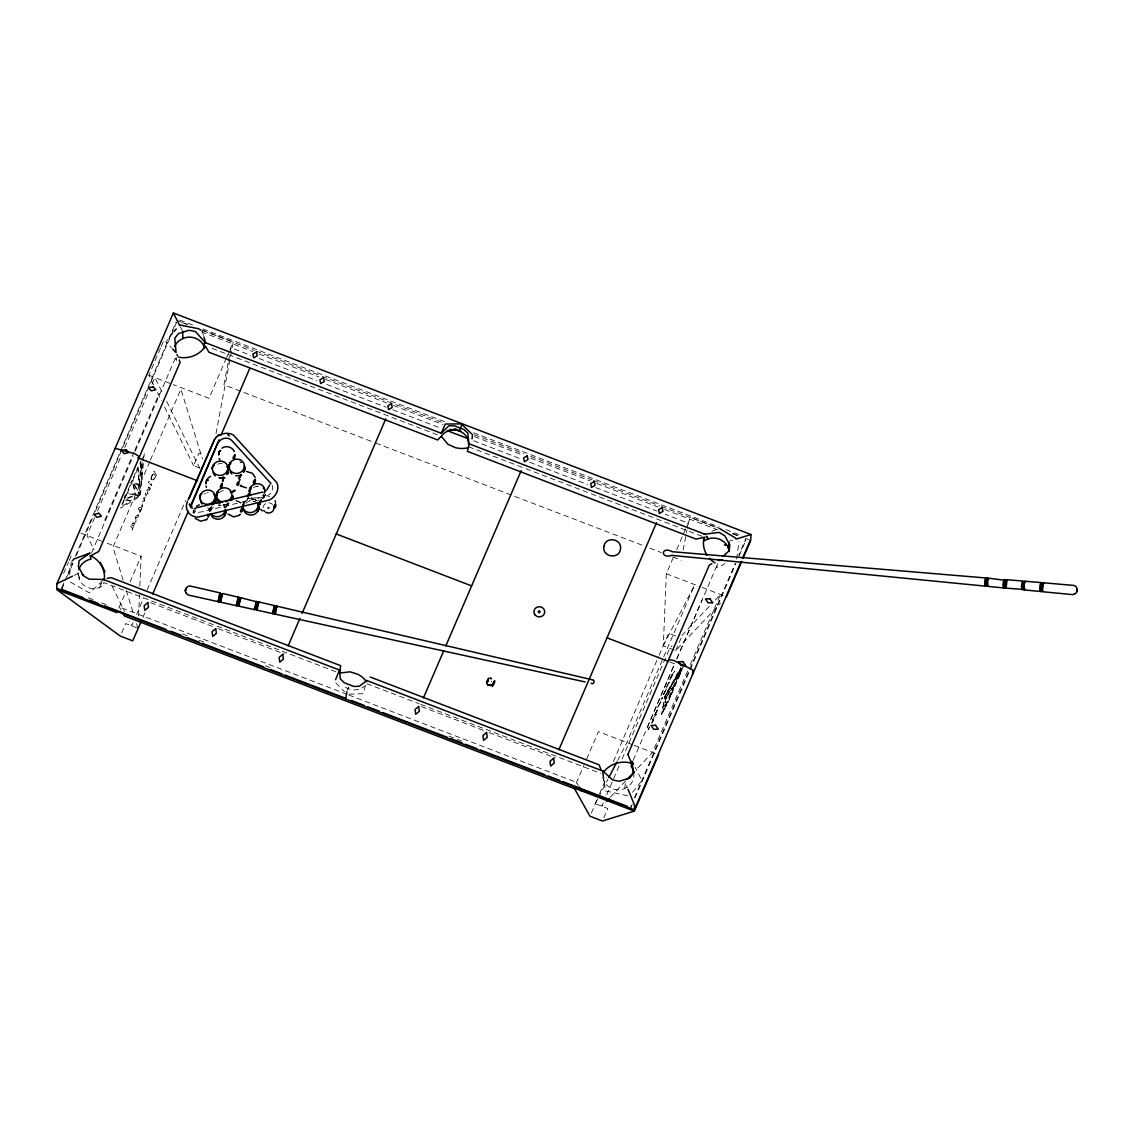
<?xml version="1.0" encoding="UTF-8"?>
<svg xmlns="http://www.w3.org/2000/svg" width="1134" height="1134" viewBox="0 0 1134 1134"><rect width="100%" height="100%" fill="white"/><g stroke="black" fill="none" stroke-linecap="round" stroke-linejoin="round"><path stroke-width="0.75" stroke-dasharray="5 3.75" d="M209.677 510.527L209.62 511.363L207.735 507.451M209.705 509.648L209.875 508.868M61.916 589.042L61.987 587.284M138.617 616.017L139.496 594.925M139.865 586.122L141.126 556.241L105.051 542.406M348.492 688.834L348.563 687.147L346.876 691.542M631 807.323L631.071 805.565M673.256 557.616L666.324 573.719L663.305 645.813L675.722 650.59L720.444 603.203M745.52 541.017L745.761 538.863L738.603 555.518M335.976 671.838L103.733 582.55L103.591 585.428L99.438 587.639A15.805 14.912 -5.2 0 1 79.522 579.942L77.863 571.267M211.619 506.345L211.477 507.933M263.768 495.856L264.151 496.876L265.257 494.807M142.884 462.729L141.764 474.551L141.268 462.474M143.04 461.042L143.635 455.074L141.807 459.327M143.323 463.891L140.233 496.323L120.899 508.075L120.573 507.408M143.961 457.073L144.287 453.657M193.092 513.022L193.333 510.938M226.176 507.125L227.962 504.02L227.92 507.422L227.821 504.02L226.134 507.479L228.317 502.83M193.219 511.803L193.46 513.107L193.574 510.357M624.749 788.456L625.401 782.814L627.371 787.62M69.599 574.669L71.286 561.713M736.689 559.175L738.999 541.372M264.038 494.693L263.754 496.182M228.104 362.894L223.965 384.823L374.192 442.444M228.43 361.207L229.692 354.46M230.018 352.773L230.967 347.713L250.784 355.311M215.97 433.67L233.292 341.929L202.391 330.079M683.164 550.103L686.991 529.861M687.303 528.175L688.253 523.114L665.148 514.255M211.434 508.259L209.918 510.938L210.187 507.904M124.272 498.577L125.052 495.274M193.262 511.448L193.645 510.087M244.249 504.772L244.349 501.951L242.846 504.743M365.474 685.404L363.121 693.682L348.677 694.192M210.272 507.678L209.79 509.123M242.719 505.098L244.193 501.993M243.314 503.354L242.903 504.602A7.754 7.059 -18 0 1 251.961 498.436L256.426 500.477M717.68 563.839L716.532 567.383A15.805 14.728 9.3 0 0 724.824 563.47M678.43 677.848L681.293 671.2M679.394 674.985L681.633 668.351L683.278 666.608L666.792 705.305M678.047 678.756L679.039 675.821L670.676 695.255M669.23 699.253L670.364 695.978M669.471 698.686L673.227 687.799L665.332 706.156M649.045 727.858L649.385 727.107M652.475 722.315L652.971 720.657L651.285 723.208M652.56 722.443L653.496 719.566L651.199 723.095M63.632 573.435L68.479 562.166M69.174 560.55L71.258 555.717M153.572 384.766L148.866 375.241L150.95 370.407M151.63 368.805L160.645 347.855M161.34 346.239L164.799 338.187M61.817 587.667L64.085 582.408M64.78 580.778L72.477 562.889M75.269 556.383L92.052 517.359M92.761 515.729L175.983 322.212M61.746 589.425L64.709 582.536M67.501 576.044L73.1 563.031M76.432 555.277L92.69 517.501M95.313 511.377L176.606 322.354M94.689 517.529L86.992 535.432L94.051 549.707M97.481 511.009L121.281 455.684M124.783 447.533L148.582 392.208M152.084 384.072L154.876 377.551L162.729 393.413M104.682 520.308L134.067 451.984M134.776 450.354L159.256 393.413M91.542 552.882L133.174 456.081M135.23 451.275L175.983 356.53M121.848 504.446L124.13 499.13M124.485 498.322L131.218 482.645M133.316 477.783L137.923 467.066M149.716 461.751L112.961 547.226L123.209 580.466M150.411 460.135L180.916 389.189L202.447 459.001M118.942 607.796L125.874 591.679M130.041 582.011L141.126 556.241M226.361 358.046L209.039 398.332L173.261 384.61M226.687 357.267L229.408 350.959M229.819 349.981L233.292 341.929M121.636 632.956L125.676 623.572L136.548 627.74M199.797 468.044L193.588 465.649L198.974 453.132L203.624 454.918M133.103 622.58L131.714 625.84L129.361 621.078M136.604 614.444L143.607 598.171M147.108 590.034L185.607 500.519M142.927 617.378L145.01 612.544M576.228 783.197L583.854 765.478M586.632 759.029L598.412 731.628L632.559 744.726M676.714 549.551L687.105 525.382M687.799 523.766L690.578 517.331L718.219 527.934M591.353 813.121L598.823 795.444M599.517 793.843L606.449 777.711M613.395 761.58L658.471 656.77M659.166 655.154L668.677 633.296L676.445 636.273M603.203 802.929L601.8 806.189L605.428 802.348M606.69 794.792L619.292 765.493M622.098 758.986L669.684 648.322L672.108 645.756M603.77 817.883L607.81 808.499L595.393 803.722M675.722 650.59L681.109 638.059M647.471 726.922L674.758 663.475M676.856 658.599L702.045 600.028M633.268 760.12L674.702 663.787L670.18 662.058M676.771 658.967L717.51 564.236M678.444 675.24L673.454 686.85L670.18 688.04M662.539 712.662L666.92 704.639M687.558 671.03L652.56 752.409L635.635 770.326M690.365 664.524L720.459 594.528L714.406 600.935M634.402 797.812L735.115 563.655M630.83 807.706L632.233 804.46M635.026 797.953L735.895 563.4M739.226 555.646L745.69 540.635M649.357 726.88L648.067 729.814L649.498 727.957M679.394 674.999L681.605 670.492M665.275 706.383L672.859 690.804M491.362 681.874L491.858 681.137M663.319 645.473L694.362 585.569L626.407 743.606L617.647 760.503M595.364 803.51L597.746 798.903M598.539 797.372L608.093 778.93M248.672 497.613L246.829 500.207M265.214 495.133L263.754 496.508M666.693 705.15L661.547 714.491L664.581 696.46L680.698 667.671M666.14 694.065L681.421 668.323M675.028 678.175L680.698 668.054M669.542 688.806L680.329 670.208L679.549 671.371M670.477 687.36L681.109 669.046L678.685 674.673L665.53 695.241L672.419 687.941L669.726 688.749M248.559 497.628L247.651 498.677L247.056 497.557M130.325 483.041L132.267 480.221M666.211 697.282L673.114 687.615L668.025 699.48L665.19 696.021L672.108 688.692L666.112 697.155M260.352 500.505L261.585 500.42M260.437 500.349L261.557 500.236M173.119 332.815L165.819 341.915L171.532 347.84M632.545 792.297L641.943 780.603L635.083 767.137M260.565 499.853L265.384 496.394L269.736 496.38M681.775 635.508L713.201 602.211M610.262 797.23L625.968 780.575M102.655 580.622L89.558 592.983L68.749 581.132M235.702 500.774L240.238 502.617L245.894 501.015M245.809 501.086L247.042 500.037M74.093 575.406L78.77 573.152L79.309 579.247M712.024 531.265L718.233 528.883M729.332 541.159L732.663 540.138M253.477 487.62A7.725 7.073 -15.8 0 1 256.241 486.415L259.232 486.273M256.241 486.415L257.744 486.202M252.769 500.973L255.533 501.88L251.266 500.93A7.725 7.031 -18 0 0 245.865 503.312M627.712 795.813L605.556 790.894L603.543 777.485M221.215 505.452L219.769 505.112A7.697 7.017 -17.6 0 0 218.281 505.055A7.725 7.045 -17.6 0 1 219.769 505.112L222.547 506.019A7.725 7.045 -17.6 0 1 224.674 507.862M254.2 497.557L255.646 497.911A7.754 7.088 -15.8 0 0 263.527 494.495M256.341 500.363L250.869 497.245M236.538 500.505L239.657 502.107L241.911 504.942M179.767 320.1L194.623 325.798M202.873 328.959L447.136 422.642M473.544 432.777L719.438 527.097M726.044 529.621L740.899 535.319M176.365 320.1L187.748 324.466M732.862 533.547L739.354 536.042M745.86 538.537L749.12 539.784M181.653 322.481L186.614 324.395M203.156 330.731L254.441 350.406M256.1 351.044L320.61 375.793M322.269 376.417L443.025 422.741M474.451 434.79L524.092 453.827M530.698 456.364L591.905 479.852M593.564 480.476L659.733 505.863M661.391 506.501L719.296 528.699M732.521 533.788L737.483 535.687M201.427 331.865L252.712 351.526M259.332 354.063L318.881 376.913M325.501 379.451L386.708 402.924M393.328 405.462L442.955 424.499M474.381 436.562L522.363 454.961M530.627 458.136L590.176 480.972M596.796 483.509L658.004 506.983M664.623 509.52L717.567 529.833M259.034 358.486L316.811 380.641M326.72 384.44L386.155 407.234M392.761 409.771L440.63 428.142M473.643 440.8L521.527 459.157M529.776 462.332L587.554 484.487M595.804 487.663L656.898 511.08M212.143 348.393L437.837 434.974M468.626 446.768L704.2 537.133M375.85 443.082L643.29 545.652M649.881 548.19L661.448 552.627M673.001 557.049L681.25 560.224M148.866 375.241L171.631 383.987M666.324 573.719L700.472 586.817M702.102 587.44L726.483 596.796M80.953 533.164L103.718 541.896M634.189 745.35L658.585 754.72M366.75 683.646L419.056 703.704M420.686 704.327L600.68 773.374M150.595 602.707L213.334 626.776M218.295 628.675L284.336 654.006M421.465 706.61L485.862 731.302M489.165 732.564L555.206 757.895M347.117 694.377L119.297 606.988L120.984 610.007M348.762 695.014L576.582 782.389L578.269 785.394M88.296 597.816L93.257 599.716M101.536 602.891L108.155 605.428M182.588 633.977L189.208 636.514M199.13 640.327L204.092 642.227M265.299 665.701L270.275 667.614M448.922 736.136L455.542 738.673M457.2 739.311L462.162 741.211M335.848 682.98L344.566 691.74M223.441 504.616L225.581 507.536M180.363 326.861L182.687 331.482M166.655 401.351L199.598 467.959M157.498 392.69L161.425 400.628M164.558 406.964L193.588 465.649M112.096 586.179L124.655 611.566M602.565 776.818L603.954 781.156A15.805 15.04 6.7 0 0 624.083 788.825L628.165 786.571A15.805 15.04 6.7 0 0 633.977 774.706M126.285 590.431L133.458 613.707M136.534 623.686L138.079 628.661M202.235 330.972L203.482 335.466M176.28 357.508L176.55 360.272A15.805 14.6 -1 0 1 174.395 356.36M603.543 775.656L603.954 781.156M272.075 485.139A8.618 7.414 -31.4 0 1 265.441 496.494L200.916 512.015A8.618 7.414 -31.4 0 1 193.262 509.988M219.415 492.624A7.725 7.088 -15 0 1 223.341 490.483M254.739 499.343A7.754 7.059 -18 0 1 255.901 500.165M265.342 494.339A7.725 7.073 -15.8 0 1 257.843 500.434M253.577 499.456A7.725 7.073 -15.8 0 1 251.436 497.599M204.063 494.098A7.725 7.017 -18.7 0 1 205.382 493.375M206.813 492.879A7.725 7.017 -18.7 0 1 208.316 492.652M217.7 464.231A7.725 7.102 -13.4 0 1 222.151 463.65M210.003 511.448A7.754 7.059 -17.6 0 1 210.414 507.323M222.93 504.318A7.754 7.059 -17.6 0 1 225.071 507.834M210.796 511.193A7.725 7.045 -17.6 0 1 215.347 505.764M263.116 507.763A5.443 5.117 2.4 0 1 265.994 503.439M268.73 502.858A5.443 5.117 2.4 0 1 272.529 504.488M78.26 575.647A15.805 14.912 -5.2 0 1 78.203 572.642M364.524 686.098A15.153 14.232 2.4 0 1 361.774 688.012M358.627 689.288A15.153 14.232 2.4 0 1 342.893 685.134M141.552 507.933C139.255 519.982 135.315 504.205 141.552 507.933M135.74 517.685C137.115 529.011 132.182 515.36 137.923 515.63C134.563 508.854 142.331 517.742 135.74 517.685M672.349 675.014L669.755 679.776L672.349 675.014M132.139 525.51C135.485 527.551 134.251 520.024 132.139 525.51M666.282 689.302L662.795 695.907L666.282 689.302M143.579 497.897L144.216 500.604L141.637 502.419L142.161 506.983L142.26 502.277L144.84 500.902L144.174 497.798L147.094 496.196L145.407 493.205L146.314 495.898L143.579 497.897M146.952 490.016L147.93 494.07L148.185 491.249C153.317 488.683 147.689 484.161 146.952 490.016M660.938 701.833L657.196 708.665L662.27 697.041L662.724 697.864L660.186 702.428L660.938 701.833M132.536 528.642C131.558 532.909 132.99 526.502 133.925 526.233C137.597 522.505 131.728 520.846 131.714 525.836L129.886 525.113L132.536 528.642M657.564 709.785L653.935 716.249L657.564 709.785M140.843 461.552L139.34 484.431L138.093 467.945L140.843 461.552M141.055 463.083L139.482 486.344L139.992 493.12L141.608 476.223L141.055 463.083M671.824 674.9L674.858 671.087L669.244 680.825L672.476 673.468L671.824 674.9M149.801 483.325C152.48 489.449 152.112 481.355 149.801 483.325M195.374 510.385L194.112 513.05L195.402 510.456M665.899 697.991L664.992 706.51L667.742 700.117L665.899 697.991M665.686 697.75L664.737 706.468L663.73 704.016L664.935 696.871L665.686 697.75M141.041 509.123C138.773 515.743 138.22 505.112 141.041 509.123M156.265 475.16C155.627 477.116 151.587 483.977 151.035 479.072A3.841 1.29 -73.7 0 1 151.446 476.833L153.983 471.049L156.265 475.16M147.406 489.449C149.319 492.766 150.68 484.757 147.406 489.449M654.729 716.404L652.348 719.821L654.729 716.404M148.398 482.56L149.121 481.525L148.398 482.56M663.617 704.724L662.213 712.988L664.652 707.318L663.617 704.724M151.729 477.286L151.616 477.868A2.58 0.865 -73.7 0 0 151.602 479.243L151.715 479.554A3.955 1.332 -73.7 0 0 152.424 479.909C157.895 477.428 152.92 469.504 151.729 477.286M663.362 694.476L665.729 690.322L663.362 694.476M669.329 682.229L665.573 689.174L669.046 681.406L668.649 682.512L669.329 682.229M657.11 710.649L654.616 715.143L657.11 710.649M656.288 714.122L655.367 715.795L656.274 714.108M267.567 507.593C268.404 511.533 271.012 505.268 267.567 507.593M681.406 668.777L673.993 686.027L681.406 668.777M124.428 499.725L121.522 506.487L130.339 501.129L124.428 499.725M127.15 493.389L124.74 499.003L134.762 495.09L127.15 493.389M132.394 481.199L127.405 492.822L135.059 494.41L132.394 481.199M137.824 468.583L132.721 480.433L139.028 485.154L137.824 468.583M101.422 583.06L99.438 587.639L101.436 583.06M138.787 495.997L130.949 500.76L125.463 499.314L135.641 495.289L138.787 495.997M139.369 495.317L135.485 494.509L133.302 483.041L139.369 495.317M241.457 462.601L240.11 462.006L241.457 462.601M139.099 486.075L133.614 482.233L139.723 494.566L139.099 486.075M223.441 504.446A7.725 7.088 -15 0 0 230.358 502.178A7.725 7.088 -15 0 1 223.441 504.46"/><path stroke-width="1.5" d="M986.056 578.666C984.964 576.993 984.014 586.136 985.333 585.725M986.495 578.709C985.418 577.036 984.468 586.193 985.786 585.768M987.629 578.808C985.999 576.1 984.681 587.242 986.906 585.881M987.416 578.085L986.594 586.264M1004.922 580.282L988.536 578.184L987.714 580.892L987.714 586.363L1003.406 587.908L1003.916 586.916M1004.469 580.239C1003.462 578.439 1001.889 588.858 1004.2 587.568M1004.71 579.545L1003.859 587.951M1005.957 579.871C1003.817 579.701 1004.001 586.335 1004.681 587.965M1005.83 579.63L1005.135 588.007M1022.457 589.34L1021.904 586.179L1022.996 581.062L1006.453 579.687L1005.759 588.064M1007.049 579.956L1006.071 588.163L1021.989 589.297M1022.641 581.274L1021.422 586.136L1022.117 589.737M1023.903 582.649C1023.18 578.127 1021.451 590.148 1023.109 589.411M1024.385 582.692C1023.548 577.617 1021.89 592.288 1023.761 588.829M1041.21 583.358L1040.984 582.578L1024.796 581.218L1023.69 586.349L1023.917 589.921L1040.743 591.494M1025.49 582.026C1024.229 579.729 1023.307 592.061 1024.923 588.943M1041.707 583.4C1039.807 580.906 1039.155 590.46 1040.332 591.395M1041.48 582.621L1040.573 591.551M1042.826 583.5C1040.899 581.076 1040.388 590.275 1041.366 591.565M1042.6 582.706L1041.466 587.979L1042.047 591.253M1074.947 593.72C1078.803 592.543 1077.442 585.938 1073.983 585.442L1043.223 582.763L1042.089 590.942L1042.316 591.721L1073.047 594.641L1075.018 593.606M1043.946 583.585C1042.756 581.742 1041.721 591.82 1043.167 591.353M259.147 506.841L258.963 508.868M217.033 495.643L216.296 495.87L217.289 492.184M200.137 498.45L199.853 496.479M742.486 558.452L750.793 539.118L750.991 534.539L173.36 312.984L56.941 583.684L56.757 588.263L634.374 809.818L741.097 561.67M212.143 469.178L212.398 467.378M345.572 699.04L346.876 691.542M468.626 446.768A15.153 14.232 2.4 0 0 459.369 431.019L462.176 423.762M487.166 681.321L486.543 682.484L487.818 679.876M488.173 680.4L487.322 682.087L488.187 680.669M487.918 679.847L487.223 681.336M488.385 678.77L488.088 679.464L488.853 678.175M488.485 678.912L488.697 678.43M492.766 685.361L492.737 685.843M492.822 684.086L492.369 685.262L492.666 684.511M492.992 685.134L492.992 685.361M493.8 683.348L493.659 683.646M494.126 681.846C495.884 678.274 493.021 683.901 494.112 681.662M634.374 809.818L634.572 805.239L628.023 789.221M692.591 674.475L692.775 669.896L673.667 660.427A16.967 5.486 23.3 0 0 669.003 659.761L668.791 660.073M988.749 578.907C986.991 576.327 986.311 586.391 987.586 585.952M987.062 582.961L987.459 584.024M207.961 480.292L207.324 479.271L205.835 483.58M186.33 593.351C183.694 590.658 186.614 585.64 190.129 586.009L219.968 592.869L218.04 601.644L218.55 600.07M219.968 592.869L218.522 601.757L219.032 600.169M221.328 593.692L219.145 601.899L219.429 601.091M221.598 593.621L219.741 601.743M222.207 593.762L220.251 602.14L220.549 601.332M238.565 598.185L238.608 597.235L238.069 598.057L238.14 597.122L222.661 593.507L222.363 594.301L220.676 602.197L236.269 605.641L236.552 604.861M236.269 605.641L238.14 597.122M238.324 598.001L236.737 605.74L237.02 604.961M239.458 598.27L239.274 597.391L237.403 605.882L239.742 597.49L239.699 598.44M240.847 597.76L238.509 606.123L240.847 597.76L256.241 601.686M256.213 601.346L254.399 609.596L254.881 608.107M256.723 601.488L254.852 609.709L255.334 608.207M257.687 602.622C257.631 598.383 254.838 610.191 255.745 609.086M257.461 602.452L256.043 609.695M273.266 612.941L273.01 613.678L274.768 605.669L258.85 601.956L258.325 602.764L258.382 601.856L256.582 610.078L256.851 609.327M258.566 602.707L257.035 610.177L272.557 613.579L272.826 612.842M258.793 602.877L258.892 601.998M272.557 613.579L274.329 605.57M275.463 606.166L273.663 613.82L275.902 606.265M591.934 679.691L276.98 606.194L276.483 606.959L276.54 606.08L274.782 614.061L275.25 612.615M585.13 681.945L275.222 614.16L276.71 606.917M276.937 607.087L277.022 606.222M232.768 497.472L232.796 496.352L232.13 499.555L232.668 497.925M272.954 613.636L273.053 612.771M228.841 465.819L228.884 467.378L229.663 466.457M230.84 500.505L232.654 496.139L231.35 498.195M230.868 500.463L231.308 498.223M218.139 492.808L218.167 491.306L217.53 491.731M226.984 472.623L226.814 474.253L228.558 469.547L227.339 474.111M244.164 468.937C245.865 464.316 242.194 475.784 243.583 470.681M215.729 498.464C215.432 507.536 212.88 499.896 215.12 499.215M225.751 510.924L224.419 515.687L226.02 510.839L224.915 512.242M257.375 509.747L259.19 506.955M492.312 686.566L493.007 685.007M214.085 465.535L213.716 464.614L212.724 466.4M209.662 514.212L208.117 517.288L207.876 514.113M472.042 438.886L472.552 434.719L461.311 423.918L445.279 424.031L441.225 433.259L204.9 342.468M493.148 684.823L493.928 683.533M230.627 463.522L230.613 462.785M486.713 683.448L487.01 682.966M250.898 489.378C252.131 483.566 247.354 492.794 249.934 491.589M493.276 684.78L493.786 683.618M493.389 683.178L494.013 681.973L493.035 684.1M728.255 547.779L729.063 542.817M339.647 671.654L340.639 665.672L111.841 577.915M185.366 590.956L185.933 588.518L185.395 590.488M212.256 467.832L212.838 466.102M273.365 611.084L274.059 608.008M987.586 579.105L987.87 579.928M468.47 446.711L467.336 451.346L696.148 539.118L704.129 537.318A25.189 23.658 2.4 0 0 703.534 545.27L703.973 547.906A25.189 23.658 2.4 0 0 707.134 555.32M227.509 471.021L228.331 469.646M275.165 608.263L275.406 607.37M257.29 510.158L257.914 511.236M274.3 607.115L274.059 606.307M249.083 496.125L248.715 493.729L247.255 496.026M239.26 605.457L239.487 604.691M275.222 614.16L275.69 612.714M187.351 501.625L186.529 504.488A13.991 12.049 -31.4 0 0 198.067 517.132L269.481 499.938A13.991 12.049 -31.4 0 0 276.88 482.744L233.377 435.031A13.991 12.049 -31.4 0 0 223.412 433.741M269.849 484.728L266.703 490.115M214.383 501.441L214.893 503M259.757 501.625L259.87 504.814L259.7 501.88M224.404 513.9L224.886 515.431M1024.441 588.9L1023.917 589.921M216.963 492.766L216.452 494.268M200.179 495.501L201.625 493.885M218.805 452.806C219.174 459.029 217.799 450.396 220.563 450.581M200.279 495.204L201.143 493.758M219.131 451.771L220.535 450.481M199.782 496.72L200.307 495.119M230.4 464.359L230.613 463.508M249.863 488.626L249.735 491.773M220.733 602.239L221.031 601.445M257.305 609.426L257.035 610.177M229.309 464.401L230.429 462.559L228.884 465.606M258.935 508.854L257.29 511.406M490.639 685.588L489.647 685.489M335.551 679.734L339.59 669.84L340.243 678.742L344.183 682.696L353.822 686.453L359.393 686.254L366.906 680.428M178.733 357.21A25.189 23.658 2.4 0 0 184.388 357.692L187.223 357.479A25.189 23.658 2.4 0 0 197.741 353.737L200.009 352.135A25.189 23.658 2.4 0 0 205.452 346.04L208.897 352.22L437.71 439.978L441.268 436.278A15.153 14.232 2.4 0 1 459.369 431.019M188.031 500.023L214.439 439.595A13.991 12.049 -31.4 0 1 216.041 437.795M189.25 498.265L214.51 439.524M152.721 593.989L188.301 511.25M191.093 504.758L219.004 439.864M221.102 434.988L249.707 368.479M140.857 622.212L132.721 640.852L120.289 636.089L56.7 589.552L116.873 612.629M288.107 645.912L299.957 618.328M302.055 613.466L385.787 418.786M423.478 697.835L443.72 650.788M445.804 645.926L521.158 470.709M558.864 749.772L656.543 522.632M627.896 754.365L709.246 565.214L711.812 563.669M634.331 811.108L574.158 788.031L590.006 816.253L602.423 821.016L634.331 811.108L658.585 754.72M726.483 596.796L741.735 561.358M743.124 558.126L750.736 540.408M493.12 683.646L492.68 684.355M487.521 684.567L488.116 685.078M257.616 508.698L258.736 506.714M493.715 682.37L494.084 681.662M243.895 472.155L244.916 467.704M494.325 682.682L494.679 681.747L494.183 682.597M988.026 585.995L987.26 586.321M1076.719 589.496L1076.605 591.253M608.887 777.4L616.853 762.034M493.375 684.624L493.361 684.553M212.937 465.89L214.014 464.586M249.919 488.527L250.727 487.251M217.204 492.326L217.629 491.561M174.154 331.525L176.252 328.917M488.088 685.12L488.4 684.766M239.841 479.937L239.005 478.335L241.032 475.387M606.633 801.072L609.043 798.506M627.173 779.299L634.43 771.616M215.63 437.554L219.202 434.606M72.25 560.777L74.192 558.892L89.827 553.194L79.111 560.678L78.359 566.476L83.335 575.689L89.076 579.12L103.86 579.502M195.176 518.366L200.704 521.229L206.345 519.627M228.09 514.042L233.618 516.906L239.26 515.304M194.453 508.642L195.346 508.613L194.566 508.542M723.095 556.241L729.105 550.855L729.857 545.057L724.881 535.843L719.14 532.413L704.271 534.242M206.26 519.712L207.494 518.649M239.175 515.389L240.408 514.326M208.075 478.066L210.541 476.351M239.756 480.008L239.161 478.109L240.89 475.259M217.756 435.98L219.798 434.648M196.551 506.175L199.272 504.857M221.966 448.157C226.049 445.138 232.342 446.952 234.369 451.559M56.941 583.684L72.533 576.157M489.534 685.248C489.165 683.674 490.682 686.141 489.094 684.681M86.737 554.611L89.827 553.194M986.282 578L672.207 551.705C661.221 545.667 659.86 559.26 671.838 555.376L985.474 586.15M735.994 539.118L750.991 534.539M339.25 673.086L350.094 671.824L357.89 674.291A24.849 23.332 2.4 0 1 364.751 679.521L366.537 681.747M262.79 492.071L196.154 507.848M718.46 560.508L722.046 559.686M107.163 578.34L110.891 577.702M139.326 456.945L139.014 456.478A16.967 5.486 23.3 0 0 134.45 453.6L115.158 448.341M467.066 448.001L464.146 448.398A24.849 23.332 2.4 0 1 455.372 447.647L447.944 444.273L441.268 436.278M491.405 678.699L490.498 677.877M246.475 471.461L252.485 473.317L255.193 477.527M240.28 485.962L246.291 487.818M449.418 429.559L457.427 429.502M704.668 537.318L704.001 540.932L708.14 538.877A15.805 14.728 9.3 0 1 728.042 547.084L729.304 551.379M490.554 678.486L491.504 678.557M487.45 684.326L488.414 685.149M179.739 324.976L198.648 328.747L201.044 330.235M218.04 601.644L188.145 595.01L186.288 593.323M238.976 606.236L254.399 609.596M592.416 679.805C595.577 679.422 593.706 685.701 591.055 683.278M220.421 502.929L218.99 502.589A7.754 7.059 -17.6 0 0 212.058 504.913M222.774 502.008L219.996 501.072A7.754 7.102 -15 0 1 225.68 487.861L228.458 488.797A7.754 7.102 -15 0 1 228.558 500.675M255.093 479.299C250.43 484.119 256.497 484.983 255.292 479.498M238.65 481.44C233.973 486.188 240.039 487.181 238.835 481.638M275.477 503.95C270.842 508.457 276.866 509.903 275.661 504.162M242.279 508.089C237.63 512.724 243.668 513.83 242.463 508.287M441.395 433.202L448.795 425.845L454.365 425.803L464.004 429.559L467.945 433.344L468.54 443.833M366.736 680.499L603.217 771.177M454.536 428.936L461.155 431.487M447.235 430.665L468.696 438.901M468.753 443.692L705.093 534.312M724.342 544.859L725.632 545.355M222.066 483.623C217.813 488.201 222.973 489.449 222.221 483.807M137.682 457.81L197.557 480.773M336.245 533.972L471.631 585.895M607.002 637.818L668.677 661.476M370.279 677.041L599.092 764.798L600.949 769.49M103.038 579.332L339.534 670.066M82.243 574.513L83.533 575.009M61.76 589.425L83.264 597.675M89.884 600.212L98.148 603.387M104.767 605.925L165.975 629.398M170.936 631.298L180.859 635.111M187.479 637.648L199.06 642.085M202.362 643.361L263.57 666.835M270.19 669.372L281.771 673.809M285.088 675.084L346.295 698.558M351.257 700.458L364.482 705.532M367.799 706.808L379.38 711.245M382.682 712.521L447.207 737.27M450.51 738.532L462.091 742.968M465.394 744.244L476.975 748.681M480.292 749.957L544.802 774.706M548.105 775.968L559.686 780.405M563.003 781.68L627.513 806.43M575.051 788.881L124.371 616.017L122.67 613.012M234.809 454.762C230.542 459.653 235.674 460.262 234.965 454.947M719.721 528.614L736.079 538.366M227.821 434.634L229.408 435.938M240.904 485.253L241.896 486.273M262.28 510.924L260.777 509.308M172.666 349.031L176.096 352.589L174.778 338.23L178.506 333.58L188.896 330.263L195.53 331.582L205.58 342.964L203.907 336.968M709.473 558.297L710.621 559.544A25.189 23.658 2.4 0 0 715.03 562.918M271.012 483.523L231.705 440.431A8.618 7.414 -31.4 0 0 217.445 443.862L191.646 504.488A8.618 7.414 -31.4 0 0 191.646 506.501M222.562 481.581L223.384 478.194L224.759 477.91M189.789 504.063L192.312 508.202M219.145 458.49L219.911 459.752M579.12 786.911L581.657 791.419M988.21 578.368L988.295 578.864M1043.223 582.763L1043.45 583.542M1042.103 582.663L1042.33 583.457M1024.796 581.218L1025.008 581.983M986.963 578.057L987.175 578.765M189.25 504.332L191.065 507.72M633.552 764.146L632.021 761.155L633.438 773.303L629.71 777.952L619.32 781.283L612.686 779.951L602.551 770.78L603.302 775.812M173.36 312.984L179.583 325.316M100.331 562.393L105.037 571.905M177.032 354.573L177.712 356.175M179.285 360.045L180.108 362.299L98.757 551.478L90.196 556.014L91.046 559.076A15.805 14.912 -5.2 0 0 78.77 569.707M205.977 486.047L206.445 487.436M275.108 500.817L275.562 502.178M204.574 348.152L203.638 345.36L204.333 343.758L203.638 345.36A15.805 14.6 -1 0 0 183.481 338.215L179.399 340.455A15.805 14.6 -1 0 0 174.749 346.324M224.617 477.627L223.114 478.661L222.562 481.383M627.91 754.493L631.709 763.721L631.043 766.187A15.805 15.04 6.7 0 1 633.863 773.204M235.05 490.427C230.23 494.75 233.632 488.711 235.064 490.639M205.864 483.722C205.353 482.503 207.125 477.697 207.976 480.079M182.687 331.497L182.815 338.57M220.01 434.988A13.991 12.049 -31.4 0 1 222.25 434.067M227.225 501.398A7.754 7.102 -15 0 1 225.794 501.866M219.5 502.688A7.725 7.088 -15 0 1 217.359 499.144M230.287 492.113A7.725 7.088 -15 0 1 231.251 493.148M257.588 502.376A7.754 7.059 -18 0 1 249.055 512.568L246.276 511.661A7.754 7.059 -18 0 1 242.818 505.934M258.977 507.578A7.725 7.031 -18 0 1 249.863 515.049L247.099 514.156A7.725 7.031 -18 0 1 243.81 509.832M257.659 503.709A7.725 7.031 -18 0 1 258.821 506.203M264.222 493.219A7.754 7.088 -15.8 0 0 261.33 484.7L258.538 483.764A7.754 7.088 -15.8 0 0 250.713 495.119M263.187 488.017A7.725 7.073 -15.8 0 1 264.151 489.052M264.874 490.242A7.725 7.073 -15.8 0 1 265.313 491.561M244.334 465.705A7.725 7.13 -11.9 0 1 244.377 471.177M241.57 474.494A7.725 7.13 -11.9 0 1 235.787 475.784M231.832 473.984A7.725 7.13 -11.9 0 1 230.145 471.716M216.027 499.286A7.725 7.017 -18.7 0 1 214.751 503.298M202.008 504.063A7.725 7.017 -18.7 0 1 200.704 500.193M213.745 494.41A7.725 7.017 -18.7 0 1 215.857 497.911M215.304 475.982A7.725 7.102 -13.4 0 1 213.164 472.41M225.227 509.223A7.754 7.059 -17.6 0 1 216.084 516.707L213.305 515.8A7.754 7.059 -17.6 0 1 211.165 513.957M225.836 510.357A7.725 7.045 -17.6 0 1 216.877 519.202L214.113 518.281A7.725 7.045 -17.6 0 1 210.811 513.957M273.847 506.827A5.443 5.117 2.4 0 1 265.682 512.284M264.576 511.434A5.443 5.117 2.4 0 1 263.754 510.343M603.983 771.602A25.189 23.658 2.4 0 1 607.852 767.732L610.12 766.13A25.189 23.658 2.4 0 1 620.652 762.374L623.473 762.176A25.189 23.658 2.4 0 1 631.879 763.338M90.366 555.632A25.189 23.658 2.4 0 1 97.24 560.324L99.112 562.336A25.189 23.658 2.4 0 1 103.903 571.961L104.342 574.598A25.189 23.658 2.4 0 1 104.257 579.928M603.968 546.347C601.615 556.851 618.895 559.969 620.411 549.352C622.75 538.877 605.499 535.702 603.968 546.347M538.338 611.439C539.16 615.393 541.769 609.128 538.338 611.439M490.994 685.149L489.789 684.525L490.979 685.106M147.803 602.608L144.146 605.684L144.812 610.404L148.469 607.342L147.803 602.608M215.701 628.661L212.044 631.723L212.724 636.443L216.381 633.382L215.701 628.661M282.749 654.375L279.092 657.437L279.758 662.157L283.429 659.095L282.749 654.375M418.673 706.51L415.016 709.572L415.682 714.292L419.339 711.231L418.673 706.51M486.571 732.55L482.914 735.612L483.594 740.346L487.251 737.284L486.571 732.55M553.619 758.263L549.962 761.339L550.628 766.06L554.299 762.998L553.619 758.263M256.511 351.951L252.882 354.091L253.591 357.89L257.22 355.75L256.511 351.951M323.559 377.665L319.93 379.805L320.638 383.604L324.267 381.463L323.559 377.665M391.457 403.718L387.842 405.844L388.551 409.643L392.166 407.517L391.457 403.718M527.267 455.811L523.653 457.938L524.362 461.736L527.976 459.61L527.267 455.811M594.315 481.525L590.686 483.651L591.409 487.45L595.024 485.324L594.315 481.525M662.213 507.564L658.599 509.705L659.308 513.504L662.936 511.363L662.213 507.564M153.047 386.779L148.497 387.871L151.304 390.833L155.854 389.742L153.047 386.779M126.03 449.617L121.466 450.708L124.272 453.671L128.822 452.594L126.03 449.617M98.658 513.263L94.094 514.354L96.9 517.331L101.45 516.239L98.658 513.263M709.927 598.795L705.419 598.95L708.183 602.849L712.691 602.693L709.927 598.795M682.895 661.632L678.387 661.788L681.151 665.686L685.673 665.53L682.895 661.632M655.523 725.278L651.015 725.448L653.779 729.332L658.301 729.176L655.523 725.278M210.385 490.483L208.954 490.157A7.754 7.045 -18.7 0 0 200.392 494.92A7.754 7.045 -18.7 0 0 203.269 503.368L206.048 504.261A7.754 7.045 -18.7 0 0 214.609 499.513A7.754 7.045 -18.7 0 0 211.732 491.05L210.385 490.483M223.015 461.552L221.569 461.184A7.754 7.13 -13.4 0 0 215.885 474.409L218.678 475.359A7.754 7.13 -13.4 0 0 224.362 462.133L223.015 461.552M239.614 459.582L238.168 459.213A7.754 7.158 -11.9 0 0 232.484 472.424L235.277 473.388A7.754 7.158 -11.9 0 0 240.961 460.177L239.614 459.582M708.14 538.877L706.454 536.368L708.14 538.877M232.016 499.782A7.725 7.088 -15 0 0 232.413 495.657A7.725 7.088 -15 0 1 232.016 499.796M227.14 474.395A7.725 7.102 -13.4 0 0 228.26 471.772A7.725 7.116 -13.4 0 1 227.14 474.409M219.259 477.768A7.725 7.102 -13.4 0 0 223.71 477.173A7.725 7.116 -13.4 0 1 219.259 477.768M227.792 467.676A7.725 7.102 -13.4 0 0 227.069 466.471A7.725 7.116 -13.4 0 1 227.792 467.676M535.347 615.294A5.443 5.117 2.4 0 0 544.518 613.324A5.443 5.117 2.4 0 0 538.083 606.832A5.443 5.117 2.4 0 0 535.347 615.294"/></g></svg>
